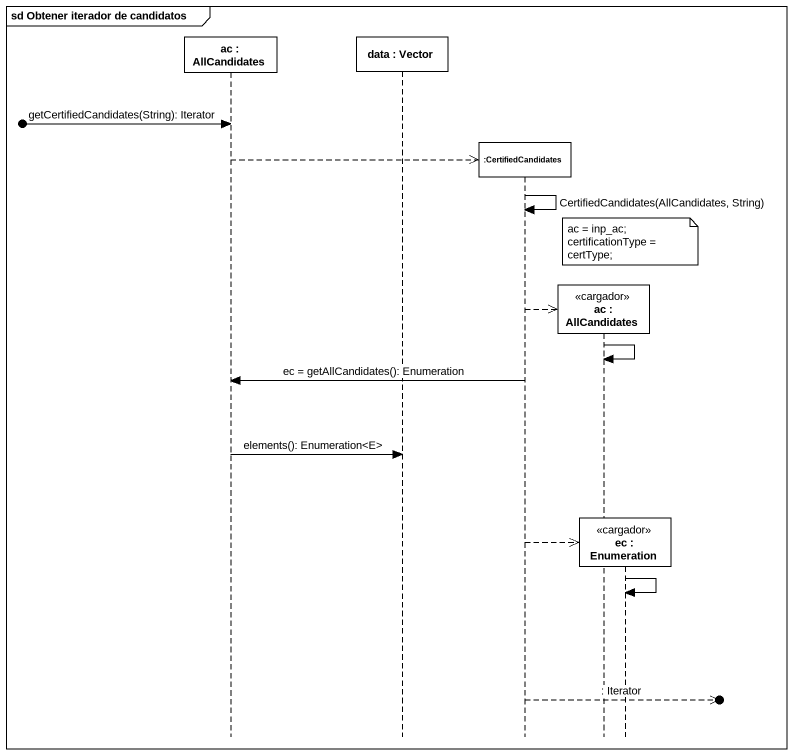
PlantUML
@startuml
mainframe sd Obtener iterador de candidatos
hide footbox
participant "ac : AllCandidates" as ac
participant "data : Vector" as data
participant ":CertifiedCandidates" as CertifiedCandidates
participant "ac : AllCandidates" as ac_2 <<cargador>>
participant "ec : Enumeration" as ec <<cargador>>

[o-> ac : getCertifiedCandidates(String): Iterator
ac -->> CertifiedCandidates **
CertifiedCandidates -> CertifiedCandidates : CertifiedCandidates(AllCandidates, String)
note over ec
  ac = inp_ac;
  certificationType = certType;
end note
CertifiedCandidates -->> ac_2 **
ac_2 -> ac_2
CertifiedCandidates -> ac : ec = getAllCandidates(): Enumeration
ac -> data : elements(): Enumeration<E>
CertifiedCandidates -->> ec **
ec -> ec
CertifiedCandidates -->>o] : : Iterator
@enduml
